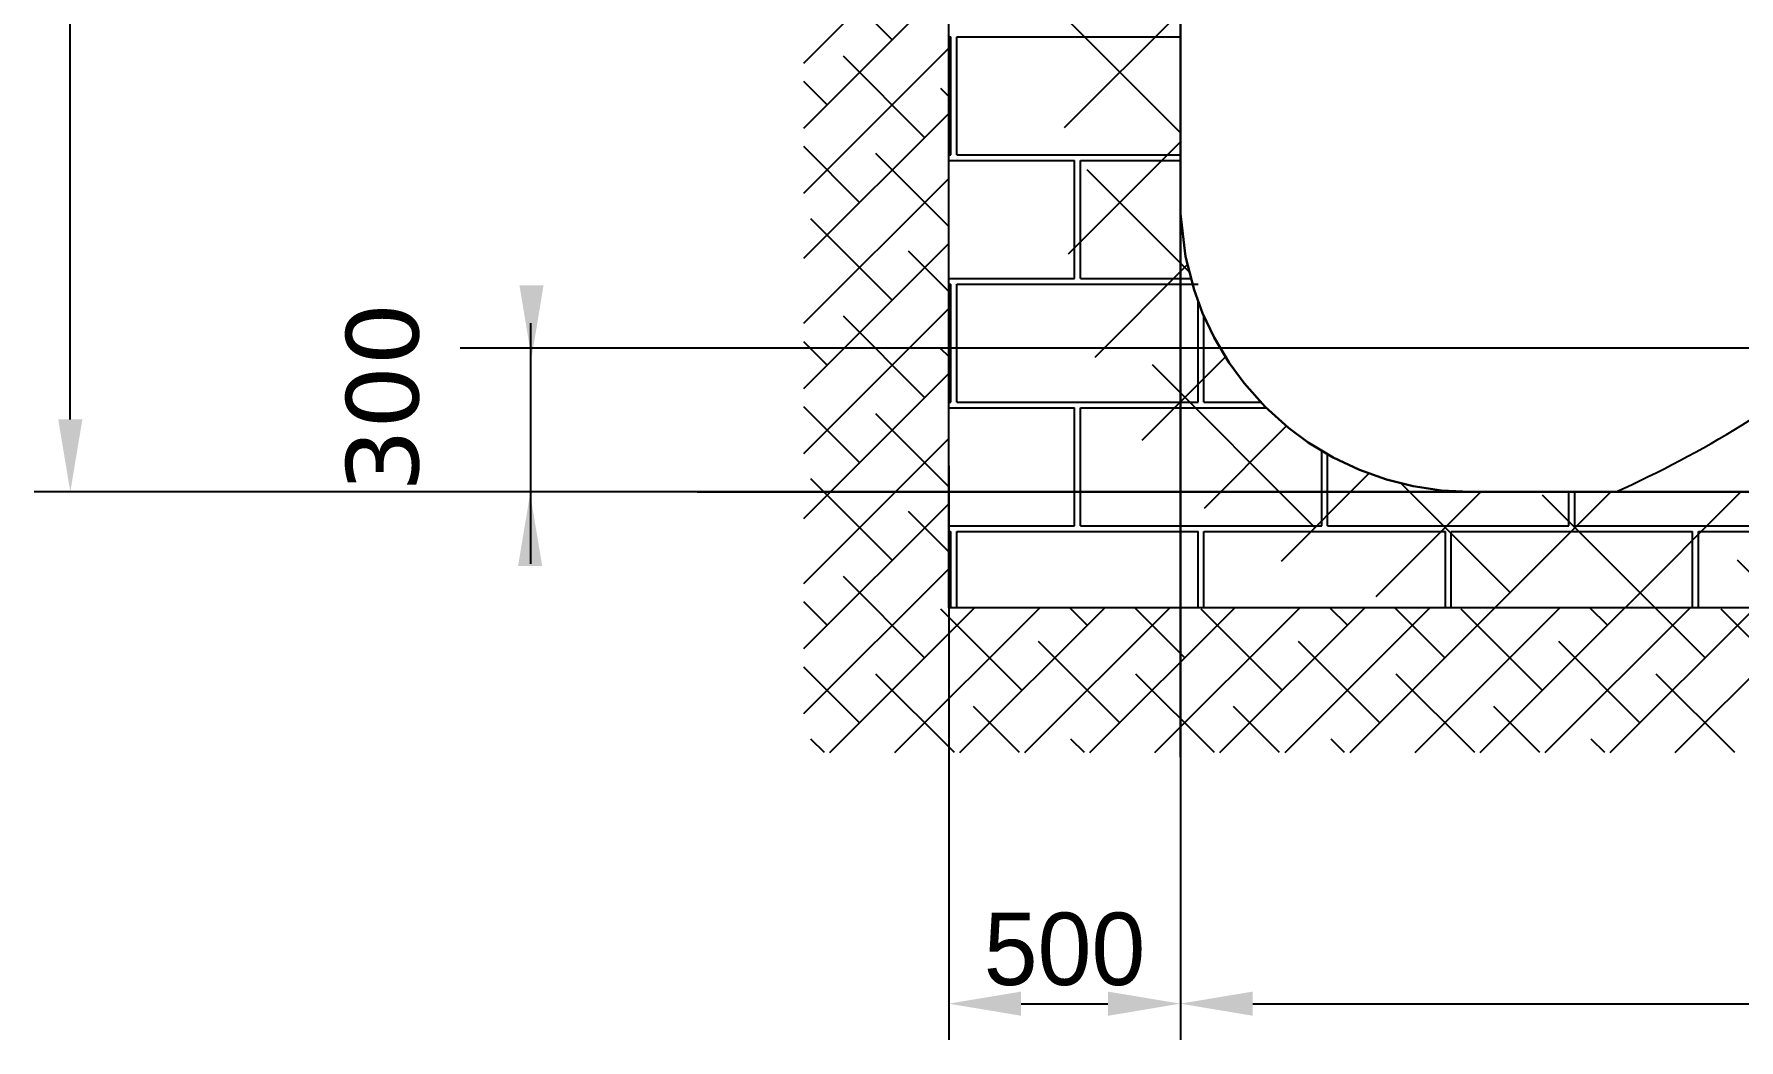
# Model space of a CAD drawing. Header units: millimetres. Extents: x -1985 to 969, y 203 to 500.
# Drawn here: x -1770.3 to -1711.4, y 364.1 to 398.8 of the extents above; entities that cross this region are included whole.
import ezdxf

# ---------------------------------------------------------------- set-up
doc = ezdxf.new("R2010")
doc.units = ezdxf.units.MM
doc.layers.add('Контур', color=252, linetype='Continuous')

msp = doc.modelspace()

# ---------------------------------------------------------------- hatches: boundary and pattern name
h = msp.add_hatch()
h.set_pattern_fill('ANSI38', color=252, style=0)
h.set_pattern_definition([(45, (-3522.112, -480.3116), (-2.245064, 2.245064), []), (135, (-3522.112, -480.3116), (-6.735192, 2.245064), [7.9375, -4.7625])])
h.paths.add_polyline_path([(-1720.702, 383.032), (-1721.688, 383.08), (-1722.665, 383.226), (-1723.592, 383.458), (-1724.524, 383.791), (-1725.432, 384.221), (-1726.287, 384.737), (-1726.971, 385.241), (-1727.773, 385.961), (-1728.504, 386.777), (-1729.022, 387.484), (-1729.541, 388.354), (-1729.936, 389.193), (-1730.232, 390.002), (-1730.525, 391.156), (-1730.702, 392.622), (-1730.702, 395.934), (-1730.702, 430.92), (-1636.702, 439.144), (-1636.702, 393.036), (-1636.747, 392.089), (-1636.92, 390.958), (-1637.135, 390.12), (-1637.455, 389.225), (-1637.852, 388.375), (-1638.368, 387.505), (-1638.984, 386.673), (-1639.631, 385.961), (-1640.423, 385.249), (-1641.189, 384.688), (-1642.258, 384.073), (-1642.856, 383.801), (-1644.03, 383.395), (-1644.836, 383.207), (-1645.717, 383.08), (-1646.702, 383.032)], flags=16)
h.paths.add_polyline_path([(-1632.702, 439.494), (-1734.702, 430.57), (-1734.702, 392.381), (-1734.465, 390.421), (-1734.059, 388.819), (-1733.631, 387.65), (-1733.076, 386.474), (-1732.362, 385.274), (-1731.615, 384.255), (-1730.607, 383.129), (-1729.499, 382.135), (-1728.511, 381.407), (-1727.325, 380.692), (-1726.056, 380.09), (-1724.753, 379.626), (-1723.448, 379.299), (-1722.083, 379.095), (-1720.801, 379.032), (-1646.603, 379.032), (-1645.332, 379.094), (-1644.095, 379.273), (-1642.92, 379.547), (-1641.37, 380.082), (-1640.427, 380.512), (-1639.005, 381.331), (-1637.899, 382.139), (-1636.806, 383.121), (-1635.889, 384.132), (-1635.031, 385.29), (-1634.312, 386.504), (-1633.752, 387.701), (-1633.307, 388.946), (-1632.996, 390.155), (-1632.761, 391.692), (-1632.702, 392.942)])

# ---------------------------------------------------------------- linework, layer by layer
for p, q in [((-1769.026, 385.532), (-1769.026, 432.532)), ((-1743.702, 397.828), (-1738.702, 402.828)), ((-1740.654, 398.631), (-1743.46, 401.437)), ((-1743.702, 395.583), (-1738.702, 400.583)), ((-1738.702, 398.732), (-1738.623, 398.732)), ((-1738.623, 394.664), (-1738.623, 398.732)), ((-1738.423, 398.732), (-1730.702, 398.732)), ((-1738.423, 394.664), (-1738.423, 398.732)), ((-1743.702, 393.338), (-1738.702, 398.338)), ((-1739.531, 395.263), (-1742.338, 398.07)), ((-1742.899, 396.386), (-1743.702, 397.189)), ((-1738.702, 396.679), (-1738.97, 396.947)), ((-1743.702, 391.093), (-1738.702, 396.093)), ((-1741.776, 393.018), (-1743.702, 394.944)), ((-1738.702, 392.189), (-1741.215, 394.702)), ((-1738.702, 394.664), (-1738.623, 394.664)), ((-1738.702, 394.464), (-1734.355, 394.464)), ((-1738.423, 394.664), (-1730.702, 394.664)), ((-1734.355, 390.397), (-1734.355, 394.464)), ((-1734.155, 394.464), (-1730.702, 394.464)), ((-1734.155, 390.397), (-1734.155, 394.464)), ((-1743.702, 388.847), (-1738.702, 393.847)), ((-1740.654, 389.651), (-1743.46, 392.457)), ((-1730.702, 391.997), (-1730.702, 364.116)), ((-1743.702, 386.602), (-1738.702, 391.602)), ((-1738.702, 389.944), (-1740.093, 391.335)), ((-1738.702, 390.397), (-1734.355, 390.397)), ((-1734.155, 390.397), (-1730.332, 390.397)), ((-1738.702, 390.197), (-1738.623, 390.197)), ((-1738.623, 386.13), (-1738.623, 390.197)), ((-1738.423, 390.197), (-1730.088, 390.197)), ((-1738.423, 386.13), (-1738.423, 390.197)), ((-1743.702, 384.357), (-1738.702, 389.357)), ((-1739.531, 386.283), (-1742.338, 389.089)), ((-1730.088, 386.13), (-1730.088, 389.608)), ((-1729.888, 386.13), (-1729.888, 389.091)), ((-1753.125, 380.544), (-1753.125, 388.852)), ((-1683.717, 387.988), (-1755.571, 387.988)), ((-1742.899, 387.406), (-1743.702, 388.209)), ((-1738.702, 387.699), (-1738.97, 387.967)), ((-1743.702, 382.112), (-1738.702, 387.112)), ((-1738.702, 386.13), (-1738.623, 386.13)), ((-1738.423, 386.13), (-1730.088, 386.13)), ((-1729.888, 386.13), (-1727.925, 386.13)), ((-1741.776, 384.038), (-1743.702, 385.964)), ((-1738.702, 383.209), (-1741.215, 385.722)), ((-1738.702, 385.93), (-1734.355, 385.93)), ((-1734.355, 381.863), (-1734.355, 385.93)), ((-1734.155, 385.93), (-1727.739, 385.93)), ((-1734.155, 381.863), (-1734.155, 385.93)), ((-1743.702, 379.867), (-1738.702, 384.867)), ((-1725.821, 381.863), (-1725.821, 384.455)), ((-1725.621, 381.863), (-1725.621, 384.335)), ((-1738.702, 383.931), (-1738.702, 364.116)), ((-1740.654, 380.671), (-1743.46, 383.477)), ((-1739.327, 383.032), (-1770.276, 383.032)), ((-1739.327, 383.032), (-1764.578, 383.032)), ((-1743.702, 377.622), (-1738.702, 382.622)), ((-1717.287, 381.863), (-1717.287, 383.032)), ((-1717.087, 381.863), (-1717.087, 383.032)), ((-1738.702, 380.964), (-1740.093, 382.354)), ((-1730.702, 382.407), (-1730.702, 364.116)), ((-1738.702, 381.863), (-1734.355, 381.863)), ((-1738.702, 381.663), (-1738.623, 381.663)), ((-1738.623, 379.029), (-1738.623, 381.663)), ((-1738.423, 381.663), (-1730.088, 381.663)), ((-1738.423, 379.029), (-1738.423, 381.663)), ((-1734.155, 381.863), (-1725.821, 381.863)), ((-1730.088, 379.029), (-1730.088, 381.663)), ((-1729.888, 381.663), (-1721.554, 381.663)), ((-1729.888, 379.029), (-1729.888, 381.663)), ((-1725.621, 381.863), (-1717.287, 381.863)), ((-1721.554, 379.029), (-1721.554, 381.663)), ((-1721.354, 381.663), (-1713.019, 381.663)), ((-1721.354, 379.029), (-1721.354, 381.663)), ((-1717.087, 381.863), (-1708.752, 381.863)), ((-1713.019, 379.029), (-1713.019, 381.663)), ((-1712.819, 381.663), (-1704.485, 381.663)), ((-1712.819, 379.029), (-1712.819, 381.663)), ((-1743.702, 375.377), (-1738.702, 380.377)), ((-1739.531, 377.303), (-1742.338, 380.109)), ((-1742.899, 378.425), (-1743.702, 379.229)), ((-1742.805, 374.029), (-1737.805, 379.029)), ((-1740.56, 374.029), (-1735.56, 379.029)), ((-1738.315, 374.029), (-1733.315, 379.029)), ((-1736.07, 374.029), (-1731.07, 379.029)), ((-1733.919, 378.425), (-1734.522, 379.029)), ((-1733.825, 374.029), (-1728.825, 379.029)), ((-1730.551, 377.303), (-1732.277, 379.029)), ((-1731.58, 374.029), (-1726.58, 379.029)), ((-1729.335, 374.029), (-1724.335, 379.029)), ((-1727.09, 374.029), (-1722.09, 379.029)), ((-1724.938, 378.425), (-1725.542, 379.029)), ((-1724.844, 374.029), (-1719.844, 379.029)), ((-1721.571, 377.303), (-1723.297, 379.029)), ((-1722.599, 374.029), (-1717.599, 379.029)), ((-1720.354, 374.029), (-1715.354, 379.029)), ((-1718.109, 374.029), (-1713.109, 379.029)), ((-1715.958, 378.425), (-1716.562, 379.029)), ((-1715.864, 374.029), (-1710.864, 379.029)), ((-1712.59, 377.303), (-1714.317, 379.029)), ((-1713.619, 374.029), (-1708.619, 379.029)), ((-1736.164, 376.18), (-1738.97, 378.987)), ((-1727.183, 376.18), (-1729.99, 378.987)), ((-1718.203, 376.18), (-1721.009, 378.987)), ((-1709.223, 376.18), (-1712.029, 378.987)), ((-1732.796, 375.058), (-1735.602, 377.864)), ((-1723.816, 375.058), (-1726.622, 377.864)), ((-1714.836, 375.058), (-1717.642, 377.864)), ((-1741.776, 375.058), (-1743.702, 376.984)), ((-1738.503, 374.029), (-1741.215, 376.742)), ((-1729.522, 374.029), (-1732.235, 376.742)), ((-1720.542, 374.029), (-1723.255, 376.742)), ((-1711.562, 374.029), (-1714.274, 376.742)), ((-1736.258, 374.029), (-1737.847, 375.619)), ((-1727.277, 374.029), (-1728.867, 375.619)), ((-1718.297, 374.029), (-1719.887, 375.619)), ((-1742.993, 374.029), (-1743.46, 374.497)), ((-1734.012, 374.029), (-1734.48, 374.497)), ((-1725.032, 374.029), (-1725.5, 374.497)), ((-1716.052, 374.029), (-1716.519, 374.497)), ((-1736.202, 365.366), (-1733.202, 365.366)), ((-1728.202, 365.366), (-1639.202, 365.366))]:
    msp.add_line(p, q)
at = {"color": 7}
for p, q in [((-1719.936, 383.032), (-1768.754, 383.032)), ((-1739.214, 383.032), (-1747.152, 383.032))]:
    msp.add_line(p, q, dxfattribs=at)
at = {"lineweight": 25}
msp.add_line((-1747.39, 383.032), (-1605.625, 383.032), dxfattribs=at)
for points in [[(-1628.005, 379.029), (-1738.702, 379.029), (-1738.702, 379.029), (-1738.702, 379.029), (-1738.702, 379.029), (-1738.702, 379.029), (-1738.702, 379.029), (-1738.702, 379.029), (-1738.702, 379.029), (-1738.702, 379.029), (-1738.702, 379.029), (-1738.702, 379.029), (-1738.702, 379.029), (-1738.702, 379.029), (-1738.702, 379.029), (-1738.702, 379.029), (-1738.702, 379.029), (-1738.702, 379.029), (-1738.702, 430.22), (-1628.005, 439.904)], [(-1730.702, 373.873), (-1730.702, 392.977)]]:
    msp.add_lwpolyline(points)
at = {"lineweight": 30}
for points in [[(-1720.702, 383.032), (-1721.688, 383.08), (-1722.665, 383.226), (-1723.592, 383.458), (-1724.524, 383.791), (-1725.432, 384.221), (-1726.287, 384.737), (-1726.971, 385.241), (-1727.773, 385.961), (-1728.504, 386.777), (-1729.022, 387.484), (-1729.541, 388.354), (-1729.936, 389.193), (-1730.232, 390.002), (-1730.525, 391.156), (-1730.702, 392.622), (-1730.702, 395.934), (-1730.702, 430.92), (-1636.702, 439.144)], [(-1646.702, 383.032), (-1720.702, 383.032)]]:
    msp.add_lwpolyline(points, dxfattribs=at)
msp.add_arc((-1731.629, 418.44), 38.841, 294.2678, 308.77308)
for points in [[(-1753.52, 390.158), (-1752.687, 390.158), (-1753.103, 387.658)], [(-1769.442, 385.532), (-1768.609, 385.532), (-1769.026, 383.032)], [(-1753.567, 380.473), (-1752.734, 380.473), (-1753.151, 382.973)], [(-1736.202, 365.783), (-1736.202, 364.949), (-1738.702, 365.366)], [(-1733.202, 365.783), (-1733.202, 364.949), (-1730.702, 365.366)], [(-1728.202, 365.783), (-1728.202, 364.949), (-1730.702, 365.366)]]:
    msp.add_solid(points)
at = {"layer": 'Контур', "color": 250}
msp.add_line((-1730.702, 430.92), (-1730.702, 393.032), dxfattribs=at)

# ---------------------------------------------------------------- texts
at = {"insert": (-1758.235, 386.295), "char_height": 2.5, "attachment_point": 5, "rotation": 90}
msp.add_mtext('{\\fVerdana|b0|i0|c204|p34;300}', dxfattribs=at)
at = {"insert": (-1734.702, 367.241), "char_height": 2.5, "attachment_point": 5}
msp.add_mtext('500', dxfattribs=at)

doc.saveas('drawing.dxf')
